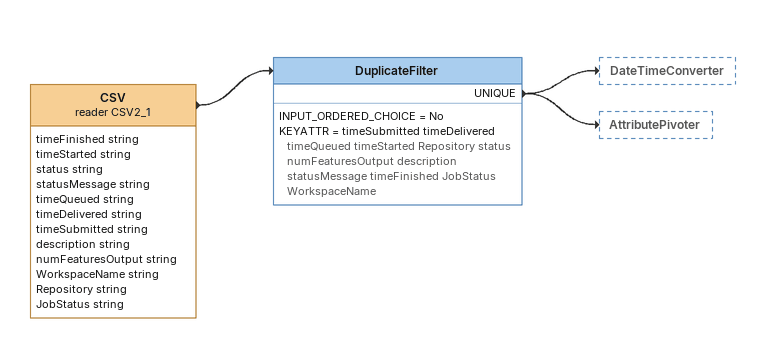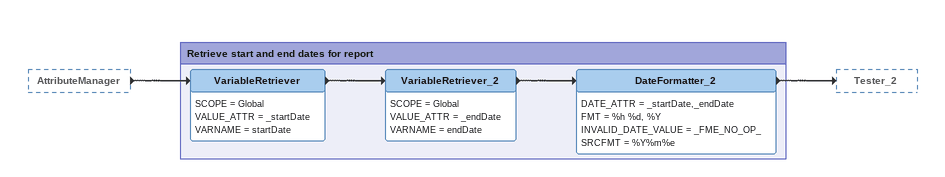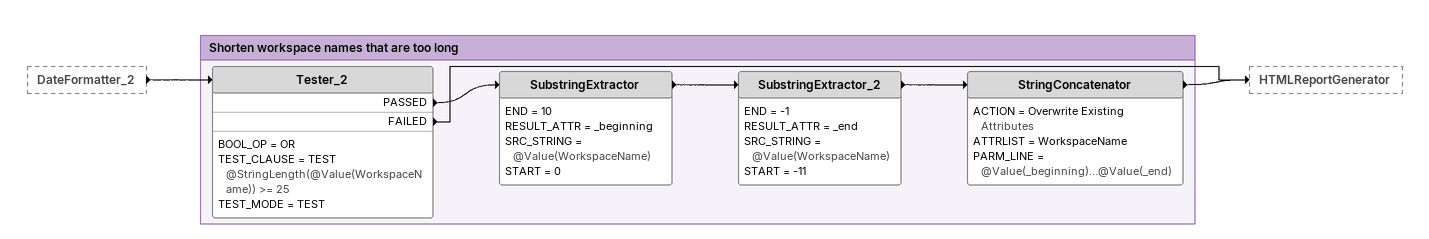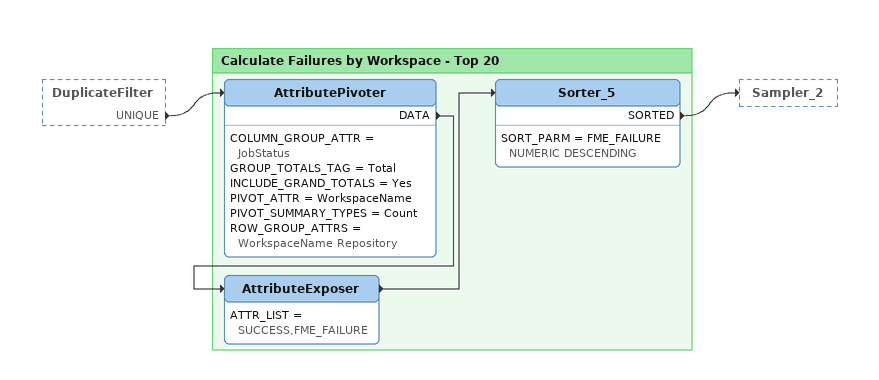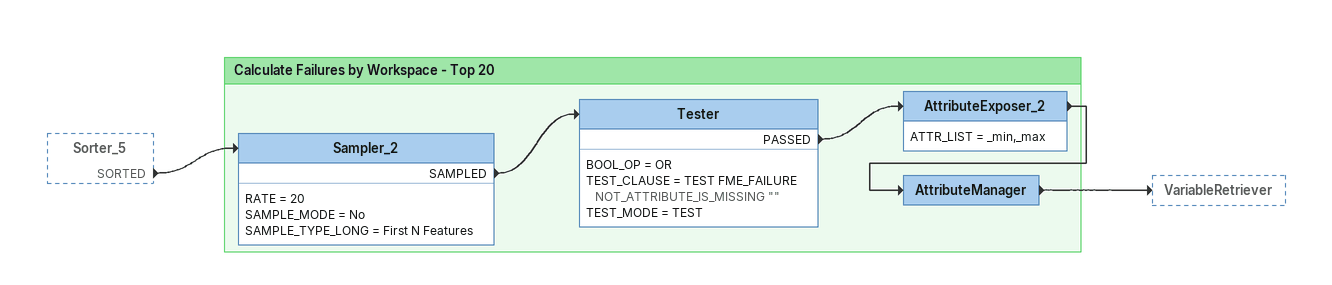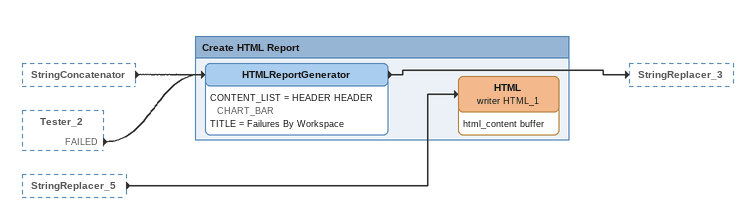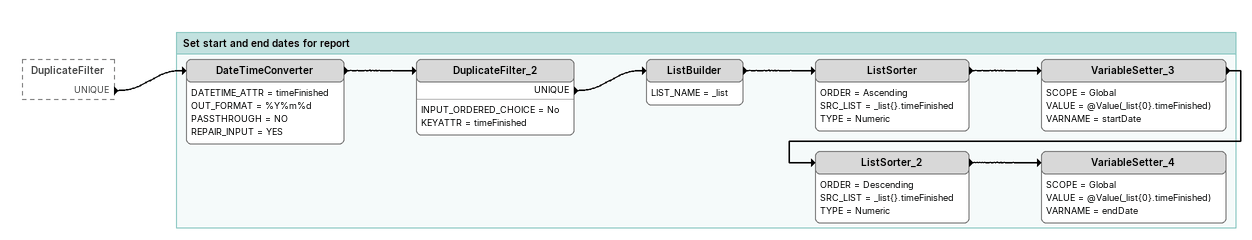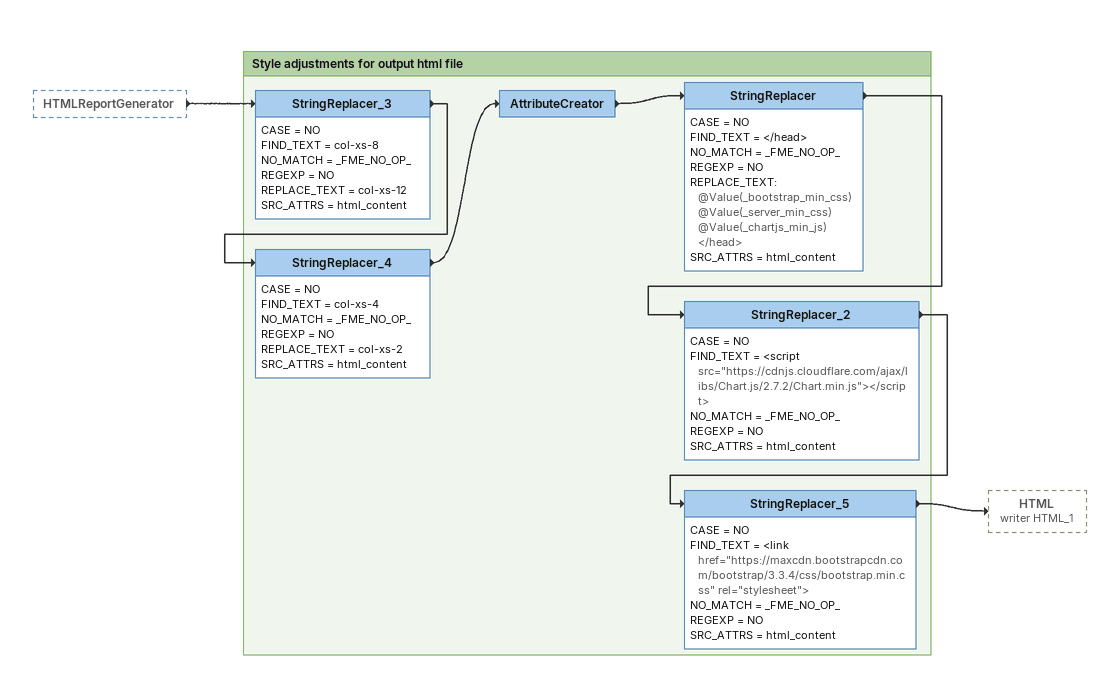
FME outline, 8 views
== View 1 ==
CSV (reader CSV2_1)
    attributes: timeFinished string, timeStarted string, status string, statusMessage string, timeQueued string, timeDelivered string, timeSubmitted string, description string, numFeaturesOutput string, WorkspaceName string, Repository string, JobStatus string
    -> DuplicateFilter
DuplicateFilter
    INPUT_ORDERED_CHOICE = No
    KEYATTR = timeSubmitted timeDelivered timeQueued timeStarted Repository status numFeaturesOutput description statusMessage timeFinished JobStatus WorkspaceName
    UNIQUE -> DateTimeConverter
    UNIQUE -> AttributePivoter

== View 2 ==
AttributeManager [outside]
    -> VariableRetriever

Bookmark: Retrieve start and end dates for report
VariableRetriever
    SCOPE = Global
    VALUE_ATTR = _startDate
    VARNAME = startDate
    -> VariableRetriever_2
VariableRetriever_2
    SCOPE = Global
    VALUE_ATTR = _endDate
    VARNAME = endDate
    -> DateFormatter_2
DateFormatter_2
    DATE_ATTR = _startDate,_endDate
    FMT = %h %d, %Y
    INVALID_DATE_VALUE = _FME_NO_OP_
    SRCFMT = %Y%m%e
    -> Tester_2

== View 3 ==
DateFormatter_2 [outside]
    -> Tester_2

Bookmark: Shorten workspace names that are too long
Tester_2
    BOOL_OP = OR
    TEST_CLAUSE = TEST @StringLength(@Value(WorkspaceName)) >= 25
    TEST_MODE = TEST
    PASSED -> SubstringExtractor
    FAILED -> HTMLReportGenerator
SubstringExtractor
    END = 10
    RESULT_ATTR = _beginning
    SRC_STRING = @Value(WorkspaceName)
    START = 0
    -> SubstringExtractor_2
SubstringExtractor_2
    END = -1
    RESULT_ATTR = _end
    SRC_STRING = @Value(WorkspaceName)
    START = -11
    -> StringConcatenator
StringConcatenator
    ACTION = Overwrite Existing Attributes
    ATTRLIST = WorkspaceName
    PARM_LINE = @Value(_beginning)...@Value(_end)
    -> HTMLReportGenerator

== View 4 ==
DuplicateFilter [outside]
    UNIQUE -> AttributePivoter

Bookmark: Calculate Failures by Workspace - Top 20
AttributePivoter
    COLUMN_GROUP_ATTR = JobStatus
    GROUP_TOTALS_TAG = Total
    INCLUDE_GRAND_TOTALS = Yes
    PIVOT_ATTR = WorkspaceName
    PIVOT_SUMMARY_TYPES = Count
    ROW_GROUP_ATTRS = WorkspaceName Repository
    DATA -> AttributeExposer
AttributeExposer
    ATTR_LIST = SUCCESS,FME_FAILURE
    -> Sorter_5
Sorter_5
    SORT_PARM = FME_FAILURE NUMERIC DESCENDING
    SORTED -> Sampler_2

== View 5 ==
Sorter_5 [outside]
    SORTED -> Sampler_2

Bookmark: Calculate Failures by Workspace - Top 20
Sampler_2
    RATE = 20
    SAMPLE_MODE = No
    SAMPLE_TYPE_LONG = First N Features
    SAMPLED -> Tester
Tester
    BOOL_OP = OR
    TEST_CLAUSE = TEST FME_FAILURE NOT_ATTRIBUTE_IS_MISSING ""
    TEST_MODE = TEST
    PASSED -> AttributeExposer_2
AttributeExposer_2
    ATTR_LIST = _min,_max
    -> AttributeManager
AttributeManager
    -> VariableRetriever

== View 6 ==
StringConcatenator [outside]
    -> HTMLReportGenerator
Tester_2 [outside]
    FAILED -> HTMLReportGenerator
StringReplacer_5 [outside]
    -> HTML (writer HTML_1)

Bookmark: Create HTML Report
HTMLReportGenerator
    CONTENT_LIST = HEADER HEADER CHART_BAR
    TITLE = Failures By Workspace
    -> StringReplacer_3
HTML (writer HTML_1)
    attributes: html_content buffer

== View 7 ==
DuplicateFilter [outside]
    UNIQUE -> DateTimeConverter

Bookmark: Set start and end dates for report
DateTimeConverter
    DATETIME_ATTR = timeFinished
    OUT_FORMAT = %Y%m%d
    PASSTHROUGH = NO
    REPAIR_INPUT = YES
    -> DuplicateFilter_2
DuplicateFilter_2
    INPUT_ORDERED_CHOICE = No
    KEYATTR = timeFinished
    UNIQUE -> ListBuilder
ListBuilder
    LIST_NAME = _list
    -> ListSorter
ListSorter
    ORDER = Ascending
    SRC_LIST = _list{}.timeFinished
    TYPE = Numeric
    -> VariableSetter_3
VariableSetter_3
    SCOPE = Global
    VALUE = @Value(_list{0}.timeFinished)
    VARNAME = startDate
    -> ListSorter_2
ListSorter_2
    ORDER = Descending
    SRC_LIST = _list{}.timeFinished
    TYPE = Numeric
    -> VariableSetter_4
VariableSetter_4
    SCOPE = Global
    VALUE = @Value(_list{0}.timeFinished)
    VARNAME = endDate

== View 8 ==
HTMLReportGenerator [outside]
    -> StringReplacer_3

Bookmark: Style adjustments for output html file
StringReplacer_3
    CASE = NO
    FIND_TEXT = col-xs-8
    NO_MATCH = _FME_NO_OP_
    REGEXP = NO
    REPLACE_TEXT = col-xs-12
    SRC_ATTRS = html_content
    -> StringReplacer_4
StringReplacer_4
    CASE = NO
    FIND_TEXT = col-xs-4
    NO_MATCH = _FME_NO_OP_
    REGEXP = NO
    REPLACE_TEXT = col-xs-2
    SRC_ATTRS = html_content
    -> AttributeCreator
AttributeCreator
    -> StringReplacer
StringReplacer
    CASE = NO
    FIND_TEXT = </head>
    NO_MATCH = _FME_NO_OP_
    REGEXP = NO
    REPLACE_TEXT:
      @Value(_bootstrap_min_css)
      @Value(_server_min_css)
      @Value(_chartjs_min_js)
      </head>
    SRC_ATTRS = html_content
    -> StringReplacer_2
StringReplacer_2
    CASE = NO
    FIND_TEXT = <script src="https://cdnjs.cloudflare.com/ajax/libs/Chart.js/2.7.2/Chart.min.js"></script>
    NO_MATCH = _FME_NO_OP_
    REGEXP = NO
    SRC_ATTRS = html_content
    -> StringReplacer_5
StringReplacer_5
    CASE = NO
    FIND_TEXT = <link href="https://maxcdn.bootstrapcdn.com/bootstrap/3.3.4/css/bootstrap.min.css" rel="stylesheet">
    NO_MATCH = _FME_NO_OP_
    REGEXP = NO
    SRC_ATTRS = html_content
    -> HTML (writer HTML_1)
